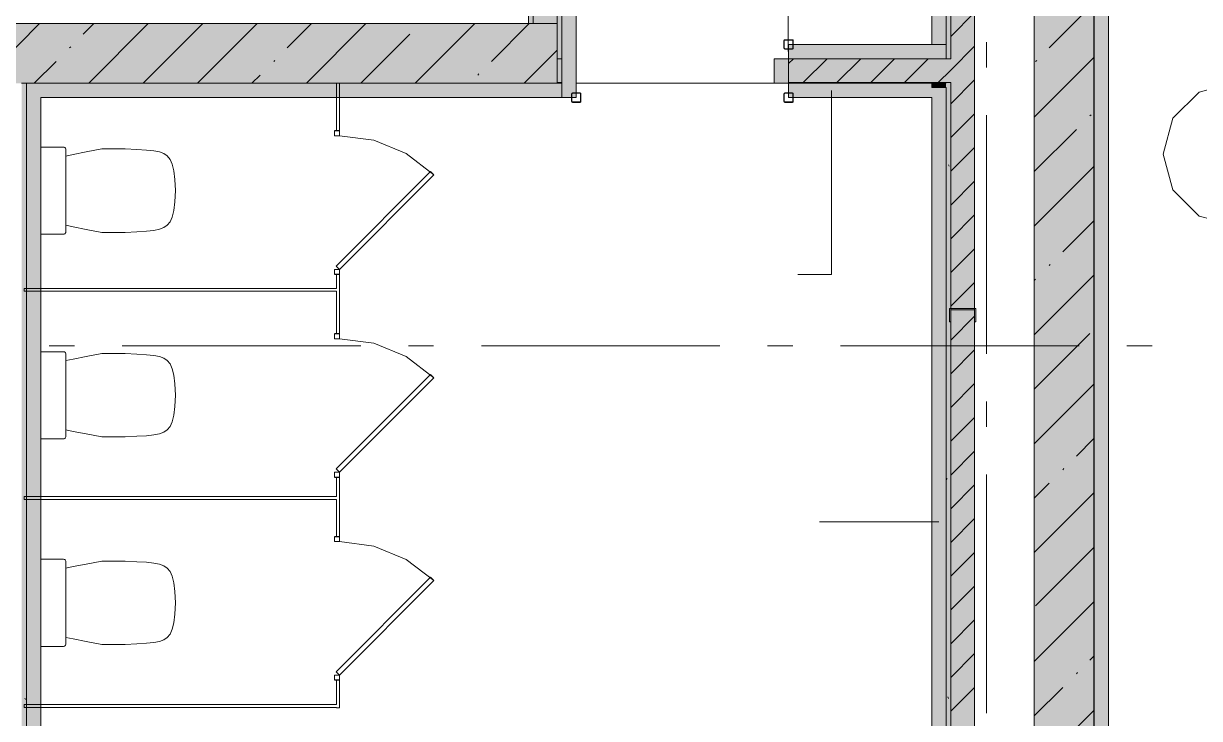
# Model space of a CAD drawing. Header units: millimetres. Extents: x -537608 to 253996, y -217170 to 186033.
# Drawn here: x -355363 to -350434, y -209812 to -206899 of the extents above; entities that cross this region are included whole.
import ezdxf

# ---------------------------------------------------------------- set-up
doc = ezdxf.new("R2010")
doc.units = ezdxf.units.MM
doc.layers.add('PDF _Геометрия', color=7, linetype='Continuous')
doc.layers.add('PDF _Сплошная заливка', color=7, linetype='Continuous', true_color=0xffffff)

msp = doc.modelspace()

# ---------------------------------------------------------------- hatches: boundary and pattern name
at = {"layer": 'PDF _Сплошная заливка', "transparency": 33554559}
h = msp.add_hatch(color=256, dxfattribs=at)
h.paths.add_polyline_path([(-353246.2016, -206899.6569), (-353226.1964, -206899.6569), (-353226.1964, -206600.0819), (-353246.2016, -206600.0819), (-353246.2016, -206760.8818)], flags=0)
h.paths.add_polyline_path([(-353226.1964, -206500.0815), (-353226.1964, -204249.6538), (-353246.2016, -204249.6538), (-353246.2016, -206500.0815)], flags=0)
for points in [[(-353126.1959, -207047.0654), (-353106.1993, -207047.0654), (-353106.1993, -204249.6538), (-353126.1959, -204249.6538), (-353126.1959, -206899.6569)], [(-351476.1972, -211749.6569), (-351376.1968, -211749.6569), (-351376.1968, -204249.6538), (-351476.1972, -204249.6538), (-351476.1972, -211499.6558)], [(-351126.1957, -211499.6558), (-350876.1946, -211499.6558), (-350876.1946, -204499.6549), (-351126.1957, -204499.6549), (-351126.1957, -211040.3228)], [(-355471.0822, -207149.6537), (-355470.8583, -207149.6537), (-353126.1959, -207147.0659), (-353126.1959, -206899.6569), (-358026.2004, -206899.6569), (-358026.2004, -207149.6537), (-355510.8603, -207149.6537)], [(-355370.8579, -211499.6558), (-355350.8613, -211499.6558), (-355350.8613, -207149.6537), (-355370.8579, -207149.6537), (-355370.8579, -211232.1684)]]:
    msp.add_hatch(color=256, dxfattribs=at).paths.add_polyline_path(points)
h = msp.add_hatch(color=256, dxfattribs=at)
h.paths.add_polyline_path([(-351496.1939, -211749.6569), (-351476.1972, -211749.6569), (-351476.1972, -207147.0659), (-351496.1939, -207149.6537), (-351496.1939, -211040.3228)], flags=0)
h.paths.add_polyline_path([(-351496.1939, -207047.0654), (-351476.1972, -207047.0654), (-351476.1972, -204249.6538), (-351496.1939, -204249.6538), (-351496.1939, -206832.9885)], flags=0)
h = msp.add_hatch(color=256, dxfattribs=at)
h.paths.add_polyline_path([(-351476.1972, -207147.0659), (-351476.1972, -207047.0654), (-352156.195, -207047.0654), (-352156.195, -207147.0659), (-351496.1939, -207147.0659)], flags=0)
h.paths.add_polyline_path([(-353126.1959, -207147.0659), (-353106.1993, -207147.0659), (-353106.1993, -207047.0654), (-353126.1959, -207047.0654)], flags=0)
at = {"layer": 'PDF _Сплошная заливка', "true_color": 0x2254ff, "transparency": 33554559}
h = msp.add_hatch(color=160, dxfattribs=at)
h.paths.add_polyline_path([(-355350.8613, -211439.6572), (-355290.8627, -211439.6572), (-355290.8627, -211227.0701), (-355350.8613, -211227.0701)], flags=0)
h.paths.add_polyline_path([(-355350.8613, -210870.9542), (-355290.8627, -210870.9542), (-355290.8627, -210641.6559), (-355350.8613, -210639.658)], flags=0)
h.paths.add_polyline_path([(-355350.8613, -210627.6574), (-355290.8627, -210625.6552), (-355290.8627, -210405.382), (-355350.8613, -210405.382)], flags=0)
h.paths.add_polyline_path([(-355290.8627, -210049.2704), (-355290.8627, -207149.6537), (-355350.8613, -207149.6537), (-355350.8613, -210049.2704), (-355331.1402, -210049.2704)], flags=0)
for points in [[(-353106.1993, -207209.6566), (-353106.1993, -207149.6537), (-355290.8627, -207149.6537), (-355290.8627, -207209.6566), (-353317.5075, -207209.6566)], [(-351556.201, -207209.6566), (-351556.201, -207149.6537), (-352156.195, -207149.6537), (-352156.195, -207209.6566), (-351630.9688, -207209.6566)]]:
    msp.add_hatch(color=160, dxfattribs=at).paths.add_polyline_path(points)

# ---------------------------------------------------------------- linework, layer by layer
at = {"layer": 'PDF _Геометрия', "lineweight": 9}
for p, q in [((-353126.1959, -204249.6538), (-353126.1959, -206899.6569)), ((-353106.1993, -206899.6569), (-353106.1993, -204249.6538)), ((-351476.1972, -207047.0654), (-351476.1972, -204249.6538)), ((-353106.1993, -204279.6531), (-353106.1993, -207209.6566)), ((-353046.2007, -207209.6566), (-353046.2007, -204279.6531)), ((-350874.7478, -204309.6524), (-350874.7478, -211689.6583)), ((-350814.7492, -211689.6583), (-350814.7492, -204309.6524)), ((-351126.1957, -204499.6549), (-351126.1957, -211499.6558)), ((-350876.1946, -211499.6558), (-350876.1946, -204499.6549)), ((-351376.1968, -211499.6558), (-351376.1968, -205399.6546)), ((-353246.2016, -206600.0819), (-353246.2016, -206899.6569)), ((-353226.1964, -206600.0819), (-353226.1964, -206899.6569)), ((-352157.9863, -207017.0662), (-352157.9863, -206702.3429)), ((-351063.8461, -207001.3668), (-350876.1946, -206813.7195)), ((-351556.201, -206832.9885), (-351556.201, -206987.0669)), ((-351496.1939, -206987.0669), (-351496.1939, -206832.9885)), ((-351496.1939, -206832.9885), (-351496.1939, -207047.0654)), ((-351476.1972, -206952.9856), (-351376.1968, -206852.9852)), ((-353246.2016, -206899.6569), (-358026.2004, -206899.6569)), ((-355546.0051, -207149.6537), (-355296.004, -206899.6569)), ((-355112.598, -206944.3436), (-355067.9027, -206899.6569)), ((-355089.8112, -207149.6537), (-354839.8101, -206899.6569)), ((-354861.71, -207149.6537), (-354611.7089, -206899.6569)), ((-354633.6087, -207149.6537), (-354383.6076, -206899.6569)), ((-354257.2205, -207001.3668), (-354155.5149, -206899.6569)), ((-354177.4148, -207149.6537), (-353927.4137, -206899.6569)), ((-353721.2123, -207149.6537), (-353471.2198, -206899.6569)), ((-353401.8516, -207058.39), (-353243.1186, -206899.6569)), ((-353246.2016, -206899.6569), (-353226.1964, -206899.6569)), ((-353226.1964, -206899.6569), (-353126.1959, -206899.6569)), ((-353126.1959, -206899.6569), (-353126.1959, -207047.0654)), ((-353106.1993, -207149.6537), (-353106.1993, -206899.6569)), ((-353949.3136, -207149.6537), (-353743.9992, -206944.3436)), ((-352175.0291, -206968.2371), (-352176.2003, -206971.0661)), ((-352176.2003, -206971.0661), (-352176.2003, -207003.0676)), ((-352172.1958, -206967.066), (-352175.0291, -206968.2371)), ((-352174.2023, -206971.0661), (-352173.6082, -206969.6538)), ((-352174.2023, -207003.0676), (-352174.2023, -206971.0661)), ((-352173.6082, -206969.6538), (-352172.1958, -206969.0682)), ((-352140.1943, -206967.066), (-352172.1958, -206967.066)), ((-352172.1958, -206969.0682), (-352140.1943, -206969.0682)), ((-352137.3696, -206968.2371), (-352140.1943, -206967.066)), ((-352140.1943, -206969.0682), (-352138.7819, -206969.6538)), ((-352138.7819, -206969.6538), (-352138.1963, -206971.0661)), ((-352138.1963, -206971.0661), (-352138.1963, -207003.0676)), ((-352136.1984, -206971.0661), (-352137.3696, -206968.2371)), ((-352136.1984, -207003.0676), (-352136.1984, -206971.0661)), ((-355169.6169, -207001.3668), (-355164.8804, -206996.626)), ((-353265.0185, -207149.6537), (-353126.1959, -207010.8355)), ((-352176.2003, -207003.0676), (-352175.0291, -207005.8967)), ((-352175.0291, -207005.8967), (-352172.1958, -207007.0678)), ((-352173.6082, -207004.48), (-352174.2023, -207003.0676)), ((-352172.1958, -207005.0656), (-352173.6082, -207004.48)), ((-352140.1943, -207005.0656), (-352172.1958, -207005.0656)), ((-352172.1958, -207007.0678), (-352140.1943, -207007.0678)), ((-351556.201, -206987.0669), (-352156.195, -206987.0669)), ((-352156.195, -206987.0669), (-352156.195, -207047.0654)), ((-352138.7819, -207004.48), (-352140.1943, -207005.0656)), ((-352140.1943, -207007.0678), (-352137.3696, -207005.8967)), ((-352138.1963, -207003.0676), (-352138.7819, -207004.48)), ((-352137.3696, -207005.8967), (-352136.1984, -207003.0676)), ((-351556.201, -206987.0669), (-351496.1939, -206987.0669)), ((-351496.1939, -207047.0654), (-351496.1939, -206987.0669)), ((-351476.1972, -207094.4046), (-351376.1968, -206994.4042)), ((-355317.9039, -207149.6537), (-355226.6444, -207058.39)), ((-354314.248, -207058.39), (-354309.5115, -207053.6491)), ((-353126.1959, -207047.3496), (-353125.9203, -207047.0654)), ((-353126.1959, -207047.0654), (-353106.1993, -207047.0654)), ((-353126.1959, -207147.0659), (-353126.1959, -207047.0654)), ((-352216.2022, -207047.0654), (-352216.2022, -207149.6537)), ((-352156.195, -207047.0654), (-352216.2022, -207047.0654)), ((-352156.195, -207067.2989), (-352135.9659, -207047.0654)), ((-351496.1939, -207047.0654), (-352156.195, -207047.0654)), ((-352156.195, -207047.0654), (-352156.195, -207147.0659)), ((-352156.195, -207047.0654), (-351496.1939, -207047.0654)), ((-352156.195, -207149.6537), (-352156.195, -207047.0654)), ((-352094.543, -207147.0659), (-351994.5426, -207047.0654)), ((-351953.1197, -207147.0659), (-351853.1193, -207047.0654)), ((-351811.7051, -207147.0659), (-351711.7046, -207047.0654)), ((-351670.2818, -207147.0659), (-351570.2814, -207047.0654)), ((-351496.1939, -207047.0654), (-351476.1972, -207047.0654)), ((-351126.1957, -207291.8176), (-350876.1946, -207041.8208)), ((-351120.8649, -207058.39), (-351116.1285, -207053.6491)), ((-354405.516, -207149.6537), (-354371.2755, -207115.4174)), ((-353458.8791, -207115.4174), (-353454.134, -207110.6766)), ((-351528.8585, -207147.0659), (-351476.1972, -207094.4046)), ((-355350.8613, -207149.6537), (-355370.8579, -207149.6537)), ((-355290.8627, -207149.6537), (-355350.8613, -207149.6537)), ((-355350.8613, -207149.6537), (-355350.8613, -210049.2704)), ((-355350.8613, -210049.2704), (-355350.8613, -207149.6537)), ((-355350.8613, -207149.6537), (-353126.1959, -207149.6537)), ((-353106.1993, -207149.6537), (-355290.8627, -207149.6537)), ((-354038.8593, -207149.6537), (-354050.8555, -207149.6537)), ((-354050.8555, -207149.6537), (-354050.8555, -207349.6546)), ((-354038.8593, -207349.6546), (-354038.8593, -207149.6537)), ((-353106.1993, -207147.0659), (-353126.1959, -207147.0659)), ((-353126.1959, -207147.0659), (-353126.1959, -207149.6537)), ((-353126.1959, -207149.6537), (-353106.1993, -207149.6537)), ((-353106.1993, -207209.6566), (-353106.1993, -207149.6537)), ((-352216.2022, -207149.6537), (-352156.195, -207149.6537)), ((-352156.195, -207147.0659), (-352156.195, -207149.6537)), ((-351496.1939, -207147.0659), (-352156.195, -207147.0659)), ((-352156.195, -207149.6537), (-351556.201, -207149.6537)), ((-351556.201, -207149.6537), (-352156.195, -207149.6537)), ((-352156.195, -207149.6537), (-352156.195, -207209.6566)), ((-351556.201, -207149.6537), (-351556.201, -207167.0668)), ((-351496.1939, -207149.6537), (-351556.201, -207149.6537)), ((-351556.201, -207167.0668), (-351496.1939, -207167.0668)), ((-351476.1972, -207147.0659), (-351496.1939, -207147.0659)), ((-351496.1939, -207167.0668), (-351496.1939, -211749.6569)), ((-351496.1939, -211749.6569), (-351496.1939, -207167.0668)), ((-351476.1972, -207235.8279), (-351376.1968, -207135.8274)), ((-351476.1972, -211749.6569), (-351476.1972, -207147.0659)), ((-355290.8627, -210049.2704), (-355290.8627, -207209.6566)), ((-355290.8627, -207209.6566), (-353106.1993, -207209.6566)), ((-353106.1993, -207209.6566), (-353046.2007, -207209.6566)), ((-353065.0262, -207190.8268), (-353066.1973, -207193.6558)), ((-353066.1973, -207193.6558), (-353066.1973, -207225.6573)), ((-353062.2015, -207189.6556), (-353065.0262, -207190.8268)), ((-353064.1994, -207193.6558), (-353063.6138, -207192.2392)), ((-353064.1994, -207225.6573), (-353064.1994, -207193.6558)), ((-353063.6138, -207192.2392), (-353062.2015, -207191.6535)), ((-353030.1999, -207189.6556), (-353062.2015, -207189.6556)), ((-353062.2015, -207191.6535), (-353030.1999, -207191.6535)), ((-353027.3666, -207190.8268), (-353030.1999, -207189.6556)), ((-353030.1999, -207191.6535), (-353028.7876, -207192.2392)), ((-353028.7876, -207192.2392), (-353028.202, -207193.6558)), ((-353028.202, -207193.6558), (-353028.202, -207225.6573)), ((-353026.1955, -207193.6558), (-353027.3666, -207190.8268)), ((-353026.1955, -207225.6573), (-353026.1955, -207193.6558)), ((-352175.0291, -207190.8268), (-352176.2003, -207193.6558)), ((-352176.2003, -207193.6558), (-352176.2003, -207225.6573)), ((-352172.1958, -207189.6556), (-352175.0291, -207190.8268)), ((-352174.2023, -207193.6558), (-352173.6082, -207192.2392)), ((-352174.2023, -207225.6573), (-352174.2023, -207193.6558)), ((-352173.6082, -207192.2392), (-352172.1958, -207191.6535)), ((-352140.1943, -207189.6556), (-352172.1958, -207189.6556)), ((-352172.1958, -207191.6535), (-352140.1943, -207191.6535)), ((-352156.195, -207209.6566), (-351556.201, -207209.6566)), ((-352137.3696, -207190.8268), (-352140.1943, -207189.6556)), ((-352140.1943, -207191.6535), (-352138.7819, -207192.2392)), ((-352138.7819, -207192.2392), (-352138.1963, -207193.6558)), ((-352138.1963, -207193.6558), (-352138.1963, -207225.6573)), ((-352136.1984, -207193.6558), (-352137.3696, -207190.8268)), ((-352136.1984, -207225.6573), (-352136.1984, -207193.6558)), ((-351975.7258, -207179.6573), (-351975.7258, -207950.6906)), ((-351556.201, -207209.6566), (-351556.201, -211689.6583)), ((-353066.1973, -207225.6573), (-353065.0262, -207228.482)), ((-353065.0262, -207228.482), (-353062.2015, -207229.6532)), ((-353063.6138, -207227.0696), (-353064.1994, -207225.6573)), ((-353062.2015, -207227.6553), (-353063.6138, -207227.0696)), ((-353030.1999, -207227.6553), (-353062.2015, -207227.6553)), ((-353062.2015, -207229.6532), (-353030.1999, -207229.6532)), ((-353028.7876, -207227.0696), (-353030.1999, -207227.6553)), ((-353030.1999, -207229.6532), (-353027.3666, -207228.482)), ((-353028.202, -207225.6573), (-353028.7876, -207227.0696)), ((-353027.3666, -207228.482), (-353026.1955, -207225.6573)), ((-352176.2003, -207225.6573), (-352175.0291, -207228.482)), ((-352175.0291, -207228.482), (-352172.1958, -207229.6532)), ((-352173.6082, -207227.0696), (-352174.2023, -207225.6573)), ((-352172.1958, -207227.6553), (-352173.6082, -207227.0696)), ((-352140.1943, -207227.6553), (-352172.1958, -207227.6553)), ((-352172.1958, -207229.6532), (-352140.1943, -207229.6532)), ((-352138.7819, -207227.0696), (-352140.1943, -207227.6553)), ((-352140.1943, -207229.6532), (-352137.3696, -207228.482)), ((-352138.1963, -207225.6573), (-352138.7819, -207227.0696)), ((-352137.3696, -207228.482), (-352136.1984, -207225.6573)), ((-351476.1972, -207377.2468), (-351376.1968, -207277.2464)), ((-350892.7723, -207286.4913), (-350888.0272, -207281.7504)), ((-354058.8559, -207349.6546), (-354058.8559, -207369.6556)), ((-354058.8559, -207369.6556), (-354038.8593, -207369.6556)), ((-354038.8593, -207369.6556), (-354038.8593, -207349.6546)), ((-354038.8593, -207369.6556), (-353893.9223, -207388.735)), ((-351126.1957, -207519.9189), (-350949.7911, -207343.5144)), ((-353893.9223, -207388.735), (-353758.8546, -207444.6817)), ((-351476.1972, -207518.6702), (-351376.1968, -207418.6697)), ((-353758.8546, -207444.6817), (-353642.8792, -207533.6763)), ((-353657.0198, -207519.5356), (-354052.9999, -207915.5114)), ((-353642.8792, -207533.6763), (-353657.0198, -207519.5356)), ((-351126.1957, -207748.0158), (-350876.1946, -207498.0147)), ((-354038.8593, -207929.6563), (-353642.8792, -207533.6763)), ((-351476.1972, -207660.0935), (-351376.1968, -207560.093)), ((-351476.1972, -207801.5124), (-351376.1968, -207701.512)), ((-351006.8186, -207856.7357), (-350876.1946, -207726.116)), ((-351476.1972, -207942.9357), (-351376.1968, -207842.9353)), ((-351063.8461, -207913.7632), (-351059.101, -207909.0181)), ((-354038.8593, -207929.6563), (-354058.8559, -207929.6563)), ((-354058.8559, -207929.6563), (-354058.8559, -207949.6573)), ((-354052.9999, -207915.5114), (-354038.8593, -207929.6563)), ((-354050.8555, -207949.6573), (-354050.8555, -208009.6558)), ((-354038.8593, -207949.6573), (-354038.8593, -207929.6563)), ((-354038.8593, -208200.0675), (-354038.8593, -207949.6573)), ((-351975.7258, -207950.6906), (-352116.8821, -207950.6906)), ((-351126.1957, -208204.214), (-350876.1946, -207954.2129)), ((-354050.8555, -208009.6558), (-355360.8596, -208009.6558)), ((-355360.8596, -208009.6558), (-355360.8596, -208021.6564)), ((-351476.1972, -208084.3547), (-351376.1968, -207984.3543)), ((-351126.1957, -207976.1171), (-351120.8649, -207970.7864)), ((-355360.8596, -208021.6564), (-354050.8555, -208021.6564)), ((-354050.8555, -208021.6564), (-354050.8555, -208200.0675)), ((-351476.1972, -208225.778), (-351376.1968, -208125.7776)), ((-354058.8559, -208200.0675), (-354058.8559, -208220.0684)), ((-354038.8593, -208220.0684), (-354038.8593, -208200.0675)), ((-351126.1957, -208432.311), (-350892.7723, -208198.8833)), ((-354058.8559, -208220.0684), (-354038.8593, -208220.0684)), ((-354038.8593, -208220.0684), (-353893.9223, -208239.1479)), ((-353893.9223, -208239.1479), (-353758.8546, -208295.0945)), ((-353758.8546, -208295.0945), (-353642.8792, -208384.0891)), ((-351476.1972, -208367.197), (-351376.1968, -208267.1966)), ((-353657.0198, -208369.9442), (-354052.9999, -208765.9242)), ((-354038.8593, -208780.0691), (-353642.8792, -208384.0891)), ((-353642.8792, -208384.0891), (-353657.0198, -208369.9442)), ((-351476.1972, -208508.6203), (-351376.1968, -208408.6198)), ((-351126.1957, -208660.4122), (-350876.1946, -208410.4111)), ((-351476.1972, -208650.0392), (-351376.1968, -208550.0431)), ((-350949.7911, -208712.1089), (-350876.1946, -208638.508)), ((-351476.1972, -208791.4626), (-351376.1968, -208691.4622)), ((-354038.8593, -208780.0691), (-354058.8559, -208780.0691)), ((-354058.8559, -208780.0691), (-354058.8559, -208800.0658)), ((-354052.9999, -208765.9242), (-354038.8593, -208780.0691)), ((-354050.8555, -208800.0658), (-354050.8555, -208881.6541)), ((-354038.8593, -208800.0658), (-354038.8593, -208780.0691)), ((-354038.8593, -209050.0668), (-354038.8593, -208800.0658)), ((-351006.8186, -208769.1321), (-351002.0735, -208764.3913)), ((-351476.1972, -208932.8859), (-351376.1968, -208832.8854)), ((-351126.1957, -208888.5091), (-351063.8461, -208826.1553)), ((-354050.8555, -208881.6541), (-355360.8596, -208881.6541)), ((-355360.8596, -208881.6541), (-355360.8596, -208893.6547)), ((-355360.8596, -208893.6547), (-354050.8555, -208893.6547)), ((-354050.8555, -208893.6547), (-354050.8555, -209050.0668)), ((-351126.1957, -209116.6104), (-350876.1946, -208866.6093)), ((-351526.1975, -208988.3072), (-352026.1996, -208988.3072)), ((-351476.1972, -209074.3048), (-351376.1968, -208974.3044)), ((-354058.8559, -209050.0668), (-354058.8559, -209070.0678)), ((-354058.8559, -209070.0678), (-354038.8593, -209070.0678)), ((-354038.8593, -209070.0678), (-354038.8593, -209050.0668)), ((-354038.8593, -209070.0678), (-353893.9223, -209089.1473)), ((-353893.9223, -209089.1473), (-353758.8546, -209145.094)), ((-351120.8649, -209339.3767), (-350876.1946, -209094.7062)), ((-353758.8546, -209145.094), (-353642.8792, -209234.0885)), ((-351476.1972, -209215.7281), (-351376.1968, -209115.7277)), ((-353657.0198, -209219.948), (-354052.9999, -209615.928)), ((-354038.8593, -209630.0686), (-353642.8792, -209234.0885)), ((-353642.8792, -209234.0885), (-353657.0198, -209219.948)), ((-351476.1972, -209357.1471), (-351376.1968, -209257.1467)), ((-351126.1957, -209572.8043), (-350876.1946, -209322.8075)), ((-351476.1972, -209498.5704), (-351376.1968, -209398.57)), ((-351476.1972, -209639.9894), (-351376.1968, -209539.9933)), ((-350892.7723, -209567.4779), (-350876.1946, -209550.9045)), ((-354038.8593, -209630.0686), (-354058.8559, -209630.0686)), ((-354058.8559, -209630.0686), (-354058.8559, -209650.0695)), ((-354052.9999, -209615.928), (-354038.8593, -209630.0686)), ((-354038.8593, -209650.0695), (-354038.8593, -209630.0686)), ((-350949.7911, -209624.5011), (-350945.0547, -209619.7602)), ((-354050.8555, -209650.0695), (-354050.8555, -209753.6568)), ((-354038.8593, -209767.0697), (-354038.8593, -209650.0695)), ((-351476.1972, -209781.4127), (-351376.1968, -209681.4122)), ((-351126.1957, -209800.9056), (-351006.8186, -209681.5242)), ((-354050.8555, -209753.6568), (-355360.8596, -209753.6568)), ((-355360.8596, -209753.6568), (-355360.8596, -209765.6574)), ((-355360.8596, -209765.6574), (-354050.8555, -209765.6574)), ((-354050.8555, -209765.6574), (-354050.8555, -209767.0697)), ((-354050.8555, -209767.0697), (-354038.8593, -209767.0697)), ((-351126.1957, -210029.0025), (-350876.1946, -209779.0014))]:
    msp.add_line(p, q, dxfattribs=at)
at = {"layer": 'PDF _Геометрия', "color": 253, "lineweight": 9, "true_color": 0xaaaaaa}
for p, q in [((-351326.1966, -207083.3642), (-351326.1966, -206977.5293)), ((-350285.2688, -207146.1315), (-350435.2694, -207186.3272)), ((-350435.2694, -207186.3272), (-350545.0787, -207296.1321)), ((-351326.1966, -208283.361), (-351326.1966, -207283.3608)), ((-350545.0787, -207296.1321), (-350585.2701, -207446.1328)), ((-355195.0563, -207417.154), (-355290.8627, -207417.154)), ((-355192.464, -207417.4942), (-355195.0563, -207417.154)), ((-355190.0528, -207418.4932), (-355192.464, -207417.4942)), ((-355192.464, -207417.4942), (-355190.0528, -207418.4932)), ((-355187.9859, -207420.0863), (-355190.0528, -207418.4932)), ((-355190.0528, -207418.4932), (-355187.9859, -207420.0863)), ((-355186.3928, -207422.1575), (-355187.9859, -207420.0863)), ((-355187.9859, -207420.0863), (-355186.3928, -207422.1575)), ((-355185.3938, -207424.5688), (-355186.3928, -207422.1575)), ((-355186.3928, -207422.1575), (-355185.3938, -207424.5688)), ((-355185.0579, -207427.1567), (-355185.3938, -207424.5688)), ((-355185.0579, -207772.1548), (-355185.0579, -207427.1567)), ((-355154.4859, -207448.0274), (-355185.0579, -207454.5638)), ((-355099.6804, -207437.1593), (-355154.4859, -207448.0274)), ((-355035.2295, -207424.655), (-355099.6804, -207437.1593)), ((-354937.4251, -207424.655), (-355035.2295, -207424.655)), ((-354887.6143, -207427.3892), (-354937.4251, -207424.655)), ((-354847.9913, -207429.9297), (-354887.6143, -207427.3892)), ((-354817.006, -207433.0945), (-354847.9913, -207429.9297)), ((-354793.0824, -207437.6846), (-354817.006, -207433.0945)), ((-354774.6703, -207444.5224), (-354793.0824, -207437.6846)), ((-354760.211, -207454.426), (-354774.6703, -207444.5224)), ((-354748.7056, -207468.5623), (-354760.211, -207454.426)), ((-354739.8441, -207488.5288), (-354748.7056, -207468.5623)), ((-350585.2701, -207446.1328), (-350545.0787, -207596.1335)), ((-354733.3508, -207515.9531), (-354739.8441, -207488.5288)), ((-354728.9329, -207552.4543), (-354733.3508, -207515.9531)), ((-354726.3236, -207599.6557), (-354728.9329, -207552.4543)), ((-354728.9329, -207646.8571), (-354726.3236, -207599.6557)), ((-350545.0787, -207596.1335), (-350435.2694, -207705.9428)), ((-354733.3508, -207683.3583), (-354728.9329, -207646.8571)), ((-354748.7056, -207730.7491), (-354739.8441, -207710.7826)), ((-354739.8441, -207710.7826), (-354733.3508, -207683.3583)), ((-350435.2694, -207705.9428), (-350285.2688, -207746.1341)), ((-355185.0579, -207744.7476), (-355154.4859, -207751.284)), ((-355154.4859, -207751.284), (-355099.6804, -207762.1521)), ((-355099.6804, -207762.1521), (-355035.2295, -207774.6565)), ((-354847.9913, -207769.3774), (-354817.006, -207766.2169)), ((-354817.006, -207766.2169), (-354793.0824, -207761.6225)), ((-354793.0824, -207761.6225), (-354774.6703, -207754.789)), ((-354774.6703, -207754.789), (-354760.211, -207744.8854)), ((-354760.211, -207744.8854), (-354748.7056, -207730.7491)), ((-355290.8627, -207782.1573), (-355195.0563, -207782.1573)), ((-355195.0563, -207782.1573), (-355192.464, -207781.8129)), ((-355192.464, -207781.8129), (-355190.0528, -207780.8139)), ((-355190.0528, -207780.8139), (-355192.464, -207781.8129)), ((-355190.0528, -207780.8139), (-355187.9859, -207779.2251)), ((-355187.9859, -207779.2251), (-355190.0528, -207780.8139)), ((-355187.9859, -207779.2251), (-355186.3928, -207777.1539)), ((-355186.3928, -207777.1539), (-355187.9859, -207779.2251)), ((-355186.3928, -207777.1539), (-355185.3938, -207774.7426)), ((-355185.3938, -207774.7426), (-355186.3928, -207777.1539)), ((-355185.3938, -207774.7426), (-355185.0579, -207772.1548)), ((-355035.2295, -207774.6565), (-354937.4251, -207774.6565)), ((-354937.4251, -207774.6565), (-354887.6143, -207771.9222)), ((-354887.6143, -207771.9222), (-354847.9913, -207769.3774)), ((-355149.6289, -208249.6543), (-355255.4596, -208249.6543)), ((-353949.6322, -208249.6543), (-354949.628, -208249.6543)), ((-353643.7921, -208249.6543), (-353749.6313, -208249.6543)), ((-352443.7954, -208249.6543), (-353443.7912, -208249.6543)), ((-352137.9639, -208249.6543), (-352243.7945, -208249.6543)), ((-350937.9585, -208249.6543), (-351937.963, -208249.6543)), ((-350632.127, -208249.6543), (-350737.9576, -208249.6543)), ((-355195.0563, -208274.5683), (-355290.8627, -208274.5683)), ((-355192.464, -208274.9085), (-355195.0563, -208274.5683)), ((-355190.0528, -208275.9074), (-355192.464, -208274.9085)), ((-355192.464, -208274.9085), (-355190.0528, -208275.9074)), ((-355187.9859, -208277.4963), (-355190.0528, -208275.9074)), ((-355190.0528, -208275.9074), (-355187.9859, -208277.4963)), ((-355186.3928, -208279.5675), (-355187.9859, -208277.4963)), ((-355187.9859, -208277.4963), (-355186.3928, -208279.5675)), ((-355185.3938, -208281.9787), (-355186.3928, -208279.5675)), ((-355186.3928, -208279.5675), (-355185.3938, -208281.9787)), ((-355185.0579, -208284.5666), (-355185.3938, -208281.9787)), ((-355185.0579, -208629.569), (-355185.0579, -208284.5666)), ((-355154.4859, -208305.4417), (-355185.0579, -208311.978)), ((-355099.6804, -208294.5692), (-355154.4859, -208305.4417)), ((-355035.2295, -208282.0692), (-355099.6804, -208294.5692)), ((-354937.4251, -208282.0692), (-355035.2295, -208282.0692)), ((-354887.6143, -208284.8034), (-354937.4251, -208282.0692)), ((-354847.9913, -208287.3439), (-354887.6143, -208284.8034)), ((-354817.006, -208290.5044), (-354847.9913, -208287.3439)), ((-354793.0824, -208295.0988), (-354817.006, -208290.5044)), ((-354774.6703, -208301.9366), (-354793.0824, -208295.0988)), ((-354760.211, -208311.8359), (-354774.6703, -208301.9366)), ((-354748.7056, -208325.9723), (-354760.211, -208311.8359)), ((-354739.8441, -208345.9431), (-354748.7056, -208325.9723)), ((-354733.3508, -208373.3673), (-354739.8441, -208345.9431)), ((-354728.9329, -208409.8685), (-354733.3508, -208373.3673)), ((-354726.3236, -208457.0656), (-354728.9329, -208409.8685)), ((-354728.9329, -208504.267), (-354726.3236, -208457.0656)), ((-354733.3508, -208540.7682), (-354728.9329, -208504.267)), ((-351326.1966, -208589.1968), (-351326.1966, -208483.3619)), ((-354739.8441, -208568.1925), (-354733.3508, -208540.7682)), ((-355185.0579, -208602.1575), (-355154.4859, -208608.6939)), ((-354774.6703, -208612.1989), (-354760.211, -208602.2997)), ((-354760.211, -208602.2997), (-354748.7056, -208588.1633)), ((-354748.7056, -208588.1633), (-354739.8441, -208568.1925)), ((-355290.8627, -208639.5673), (-355195.0563, -208639.5673)), ((-355195.0563, -208639.5673), (-355192.464, -208639.2271)), ((-355192.464, -208639.2271), (-355190.0528, -208638.2282)), ((-355190.0528, -208638.2282), (-355192.464, -208639.2271)), ((-355190.0528, -208638.2282), (-355187.9859, -208636.6393)), ((-355187.9859, -208636.6393), (-355190.0528, -208638.2282)), ((-355187.9859, -208636.6393), (-355186.3928, -208634.5681)), ((-355186.3928, -208634.5681), (-355187.9859, -208636.6393)), ((-355186.3928, -208634.5681), (-355185.3938, -208632.1568)), ((-355185.3938, -208632.1568), (-355186.3928, -208634.5681)), ((-355185.3938, -208632.1568), (-355185.0579, -208629.569)), ((-355154.4859, -208608.6939), (-355099.6804, -208619.5664)), ((-355099.6804, -208619.5664), (-355035.2295, -208632.0664)), ((-355035.2295, -208632.0664), (-354937.4251, -208632.0664)), ((-354937.4251, -208632.0664), (-354887.6143, -208629.3321)), ((-354887.6143, -208629.3321), (-354847.9913, -208626.7917)), ((-354847.9913, -208626.7917), (-354817.006, -208623.6311)), ((-354817.006, -208623.6311), (-354793.0824, -208619.0367)), ((-354793.0824, -208619.0367), (-354774.6703, -208612.1989)), ((-351326.1966, -209789.1978), (-351326.1966, -208789.1977)), ((-355195.0563, -209144.5687), (-355290.8627, -209144.5687)), ((-355192.464, -209144.9089), (-355195.0563, -209144.5687)), ((-355190.0528, -209145.9078), (-355192.464, -209144.9089)), ((-355192.464, -209144.9089), (-355190.0528, -209145.9078)), ((-355187.9859, -209147.4967), (-355190.0528, -209145.9078)), ((-355190.0528, -209145.9078), (-355187.9859, -209147.4967)), ((-355186.3928, -209149.5678), (-355187.9859, -209147.4967)), ((-355187.9859, -209147.4967), (-355186.3928, -209149.5678)), ((-355185.3938, -209151.9792), (-355186.3928, -209149.5678)), ((-355186.3928, -209149.5678), (-355185.3938, -209151.9792)), ((-355185.0579, -209154.567), (-355185.3938, -209151.9792)), ((-355185.0579, -209499.5694), (-355185.0579, -209154.567)), ((-355154.4859, -209175.442), (-355185.0579, -209181.9785)), ((-355099.6804, -209164.5696), (-355154.4859, -209175.442)), ((-355035.2295, -209152.0695), (-355099.6804, -209164.5696)), ((-354937.4251, -209152.0695), (-355035.2295, -209152.0695)), ((-354887.6143, -209154.8038), (-354937.4251, -209152.0695)), ((-354847.9913, -209157.3443), (-354887.6143, -209154.8038)), ((-354817.006, -209160.5048), (-354847.9913, -209157.3443)), ((-354793.0824, -209165.0993), (-354817.006, -209160.5048)), ((-354774.6703, -209171.9371), (-354793.0824, -209165.0993)), ((-354760.211, -209181.8363), (-354774.6703, -209171.9371)), ((-354748.7056, -209195.9726), (-354760.211, -209181.8363)), ((-354739.8441, -209215.9434), (-354748.7056, -209195.9726)), ((-354733.3508, -209243.3678), (-354739.8441, -209215.9434)), ((-354728.9329, -209279.869), (-354733.3508, -209243.3678)), ((-354726.3236, -209327.066), (-354728.9329, -209279.869)), ((-354728.9329, -209374.2674), (-354726.3236, -209327.066)), ((-354733.3508, -209410.7686), (-354728.9329, -209374.2674)), ((-354748.7056, -209458.1637), (-354739.8441, -209438.1929)), ((-354739.8441, -209438.1929), (-354733.3508, -209410.7686)), ((-355185.0579, -209472.158), (-355154.4859, -209478.6943)), ((-355154.4859, -209478.6943), (-355099.6804, -209489.5668)), ((-355099.6804, -209489.5668), (-355035.2295, -209502.0668)), ((-354817.006, -209493.6315), (-354793.0824, -209489.0372)), ((-354793.0824, -209489.0372), (-354774.6703, -209482.1994)), ((-354774.6703, -209482.1994), (-354760.211, -209472.3001)), ((-354760.211, -209472.3001), (-354748.7056, -209458.1637)), ((-355290.8627, -209509.5677), (-355195.0563, -209509.5677)), ((-355195.0563, -209509.5677), (-355192.464, -209509.2275)), ((-355192.464, -209509.2275), (-355190.0528, -209508.2286)), ((-355190.0528, -209508.2286), (-355192.464, -209509.2275)), ((-355190.0528, -209508.2286), (-355187.9859, -209506.6397)), ((-355187.9859, -209506.6397), (-355190.0528, -209508.2286)), ((-355187.9859, -209506.6397), (-355186.3928, -209504.5685)), ((-355186.3928, -209504.5685), (-355187.9859, -209506.6397)), ((-355186.3928, -209504.5685), (-355185.3938, -209502.1573)), ((-355185.3938, -209502.1573), (-355186.3928, -209504.5685)), ((-355185.3938, -209502.1573), (-355185.0579, -209499.5694)), ((-355035.2295, -209502.0668), (-354937.4251, -209502.0668)), ((-354937.4251, -209502.0668), (-354887.6143, -209499.3326)), ((-354887.6143, -209499.3326), (-354847.9913, -209496.7921)), ((-354847.9913, -209496.7921), (-354817.006, -209493.6315))]:
    msp.add_line(p, q, dxfattribs=at)
at = {"layer": 'PDF _Геометрия', "color": 9, "lineweight": 9, "true_color": 0xc0c0c0}
for p, q in [((-352216.2022, -207149.6537), (-353046.2007, -207149.6537)), ((-353046.2007, -207149.6537), (-352216.2022, -207149.6537))]:
    msp.add_line(p, q, dxfattribs=at)
at = {"layer": 'PDF _Геометрия', "lineweight": 30}
for p, q in [((-354038.8593, -207349.6546), (-354058.8559, -207349.6546)), ((-354058.8559, -207949.6573), (-354038.8593, -207949.6573)), ((-354038.8593, -208200.0675), (-354058.8559, -208200.0675)), ((-354058.8559, -208800.0658), (-354038.8593, -208800.0658)), ((-354038.8593, -209050.0668), (-354058.8559, -209050.0668)), ((-354058.8559, -209650.0695), (-354038.8593, -209650.0695))]:
    msp.add_line(p, q, dxfattribs=at)
at = {"layer": 'PDF _Геометрия', "color": 8, "lineweight": 9, "true_color": 0x787878}
for p, q in [((-351482.9661, -207496.9296), (-351486.3247, -207491.1209)), ((-351491.9568, -208805.6204), (-351495.3068, -208811.4291)), ((-351495.6083, -209624.7378), (-351496.1939, -209625.767)), ((-355354.4524, -209732.1315), (-355357.8024, -209726.3229)), ((-351485.6357, -209727.507), (-351488.9944, -209721.6983))]:
    msp.add_line(p, q, dxfattribs=at)
at = {"layer": 'PDF _Геометрия', "color": 253, "lineweight": 20, "true_color": 0xaaaaaa}
for p, q in [((-351371.2019, -208094.0904), (-351481.2007, -208094.0904)), ((-351481.2007, -208094.0904), (-351481.2007, -208149.0897)), ((-351476.1972, -208099.0895), (-351376.1968, -208099.0895)), ((-351476.1972, -208149.0897), (-351476.1972, -208099.0895)), ((-351376.1968, -208099.0895), (-351376.1968, -208149.0897)), ((-351371.2019, -208149.0897), (-351371.2019, -208094.0904)), ((-351481.2007, -208149.0897), (-351476.1972, -208149.0897)), ((-351376.1968, -208149.0897), (-351371.2019, -208149.0897))]:
    msp.add_line(p, q, dxfattribs=at)
at = {"layer": 'PDF _Сплошная заливка', "lineweight": 35, "transparency": 33554559}
for points in [[(-353126.1959, -206899.6569), (-353126.1959, -204249.6538), (-353226.1964, -206899.6569), (-353226.1964, -204249.6538)], [(-351496.1939, -207167.0668), (-351496.1939, -207147.0659), (-351556.201, -207167.0668), (-351556.201, -207149.6537)]]:
    msp.add_solid(points, dxfattribs=at)
at = {"layer": 'PDF _Сплошная заливка', "color": 160, "lineweight": 35, "true_color": 0x2254ff, "transparency": 33554559}
for points in [[(-353046.2007, -207209.6566), (-353046.2007, -204279.6531), (-353106.1993, -207209.6566), (-353106.1993, -204279.6531)], [(-352156.195, -207047.0654), (-351496.1939, -207047.0654), (-352156.195, -206987.0669), (-351496.1939, -206987.0669)], [(-352156.195, -207149.6537), (-352156.195, -207047.0654), (-352216.2022, -207149.6537), (-352216.2022, -207047.0654)], [(-351496.1939, -211749.6569), (-351496.1939, -207149.6537), (-351556.201, -211749.6569), (-351556.201, -207149.6537)]]:
    msp.add_solid(points, dxfattribs=at)
at = {"layer": 'PDF _Сплошная заливка', "color": 11, "lineweight": 35, "true_color": 0xff7d7d, "transparency": 33554559}
msp.add_solid([(-350814.7492, -211689.6583), (-350814.7492, -204309.6524), (-350874.7478, -211689.6583), (-350874.7478, -204309.6524)], dxfattribs=at)
at = {"layer": 'PDF _Сплошная заливка', "color": 151, "lineweight": 35, "true_color": 0x60b5fb, "transparency": 33554559}
msp.add_solid([(-351556.201, -206987.0669), (-351496.1939, -206987.0669), (-351556.201, -206832.9885), (-351496.1939, -206832.9885)], dxfattribs=at)

doc.saveas('drawing.dxf')
